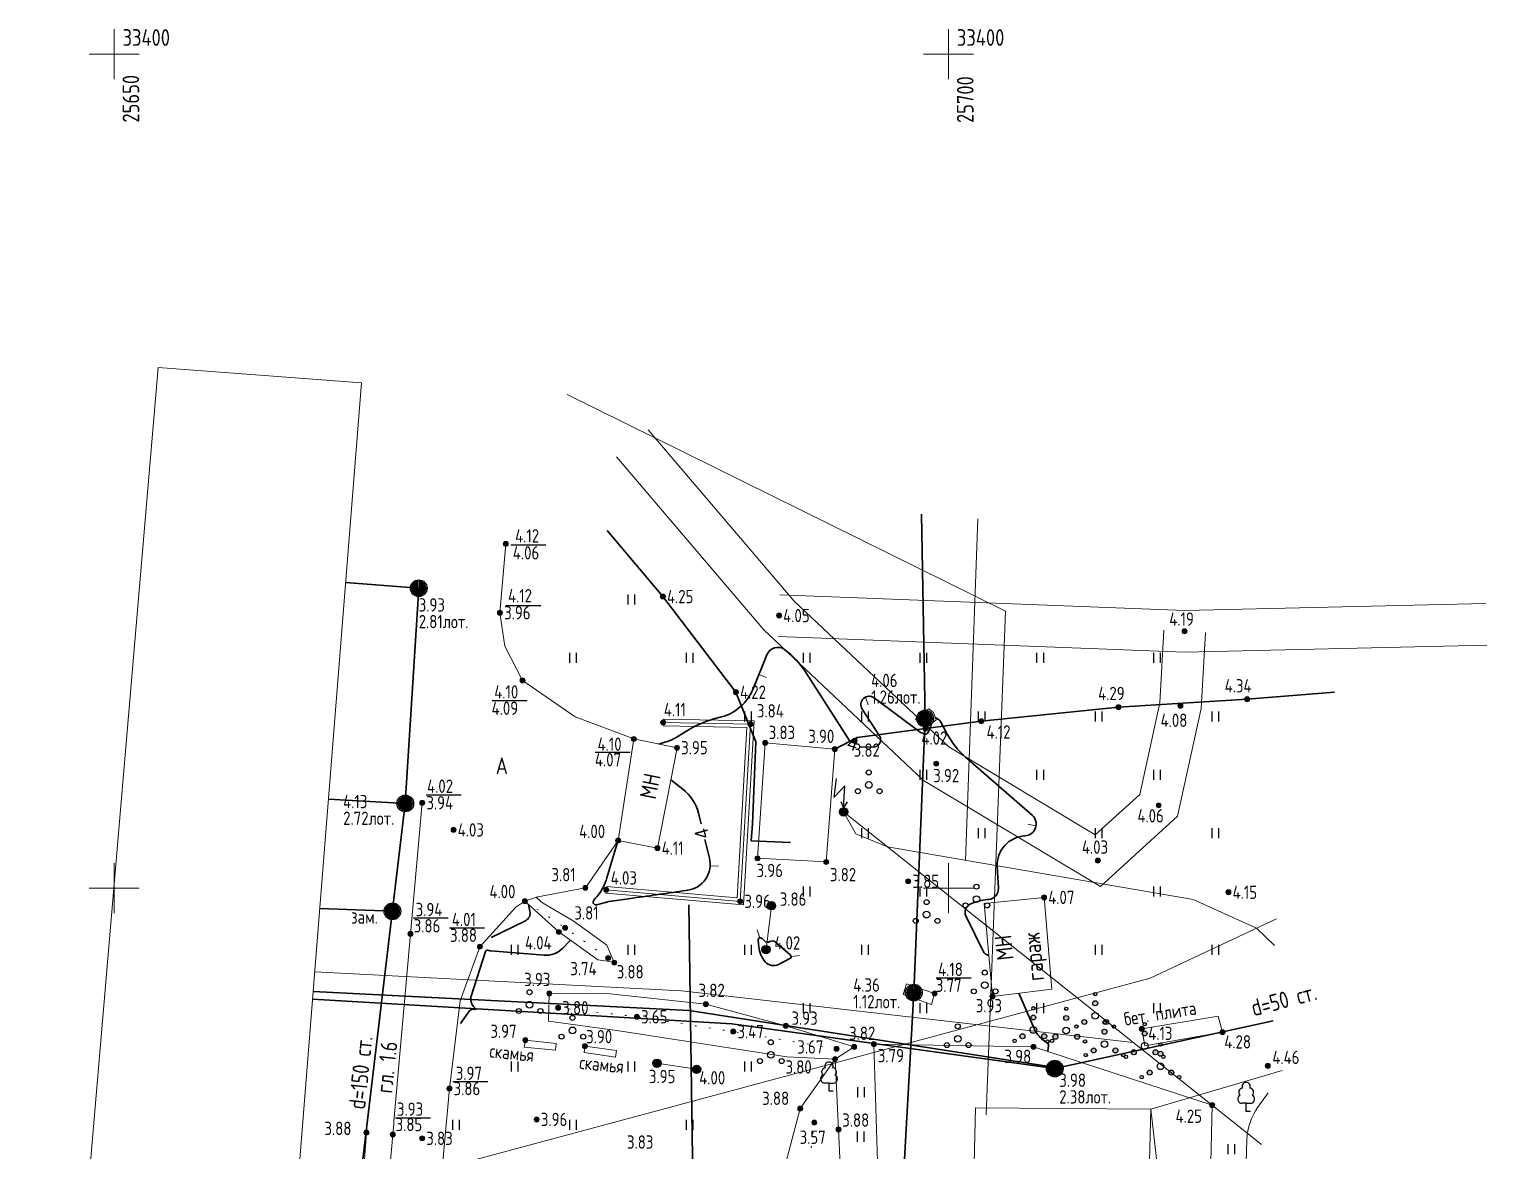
# Model space of a CAD drawing. Header units: metres. Extents: x 24337 to 25822, y 26642 to 34102.
# Drawn here: x 25644.9 to 25732.3, y 33334.2 to 33401.5 of the extents above; entities that cross this region are included whole.
import ezdxf

# ---------------------------------------------------------------- set-up
doc = ezdxf.new("R2010")
doc.units = ezdxf.units.M
for name, pattern in [('g5_01_5x1_5', [3, 1.5, -1.5]), ('g5_05x2', [7, 5, -2]), ('g5_366', [1.7, 0.2, -1.5])]:
    doc.linetypes.add(name, pattern=pattern)
for name, color, linetype in [('02_Сетка', 7, 'Continuous'), ('03_Здания и строения', 7, 'Continuous'), ('06_Инженерно-технические сооружения', 7, 'Continuous'), ('07_Объекты электропередачи', 7, 'Continuous'), ('10_Границы покрытий и угодий', 7, 'Continuous'), ('12_Рельеф', 7, 'Continuous'), ('13_Растительность', 7, 'Continuous'), ('14_Ограждения', 7, 'Continuous'), ('19_Горизонтали', 7, 'Continuous'), ('30_Канализация', 7, 'Continuous'), ('31_Водопровод', 7, 'Continuous'), ('32_Теплосеть', 7, 'Continuous'), ('33_Газопровод', 7, 'Continuous'), ('35_Телефон', 7, 'Continuous'), ('37_Кабель низкого напряжения', 7, 'Continuous'), ('38_Кабели высокого напряжения', 7, 'Continuous'), ('44_Крышки колодцев', 7, 'Continuous'), ('45_Номера колодцев', 7, 'Continuous'), ('61_Отметки высоты поверхности', 7, 'Continuous')]:
    doc.layers.add(name, color=color, linetype=linetype)
doc.styles.add('LIKE11', font='bm431.shx')
doc.styles.add('LIKE36', font='pragmai.shx')
doc.styles.add('Line_GUGK', font='', dxfattribs={"height": 1})
doc.styles.get("Standard").update_dxf_attribs({"font": 'GOST_0.TTF', "height": 2})
doc.styles.get('Line_GUGK').set_extended_font_data('Bm431', italic=True)
doc.linetypes.add('g5_084a', pattern='A,0.001,[18,GUGK_2005.shx,S=5,R=180.000005,X=0,Y=0],1,[18,GUGK_2005.shx,S=12,R=180.000005,X=0,Y=0],1', length=2.001)
doc.linetypes.add('g5_119_1', pattern='A,8,-2,[31,GUGK_2005.shx,S=0.2,R=0,X=0,Y=0],0.7,[31,GUGK_2005.shx,S=0.16,R=0,X=0,Y=0],6.6,[31,GUGK_2005.shx,S=0.16,R=180.000005,X=0,Y=0],0.7,[31,GUGK_2005.shx,S=0.2,R=180.000005,X=0,Y=0],-2', length=20)
doc.linetypes.add('g5_119_3', pattern='A,8,-2,[31,GUGK_2005.shx,S=0.2,R=0,X=0,Y=0],8,[31,GUGK_2005.shx,S=0.2,R=180.000005,X=0,Y=0],-2', length=20)
doc.linetypes.add('g5_121_g', pattern='A,8,-0.6,["Г",Line_GUGK,S=2,R=0,X=0,Y=-1],-2.3,24', length=34.9)
doc.linetypes.add('g5_122_g', pattern='A,2,-2,3,-0.6,["Г",Line_GUGK,S=2,R=0,X=0,Y=-1],-2.8,3,-2,8,-2,8,-2,6', length=41.4)
doc.linetypes.add('g5_122_k', pattern='A,2,-2,3,-0.6,["К",Line_GUGK,S=2,R=0,X=0,Y=-1],-3,3,-2,8,-2,8,-2,6', length=41.6)
doc.linetypes.add('g5_122_t', pattern='A,2,-2,3,-0.6,["Т",Line_GUGK,S=2,R=0,X=0,Y=-1],-2.8,3,-2,8,-2,8,-2,6', length=41.4)
doc.linetypes.add('g5_122_v', pattern='A,2,-2,3,-0.6,["В",Line_GUGK,S=2,R=0,X=0,Y=-1],-2.8,3,-2,8,-2,8,-2,6', length=41.4)
doc.linetypes.add('g5_133_t', pattern='A,4,[27,GUGK_2005.shx,S=0.8,R=0,X=0,Y=0],4,-2', length=10)
doc.linetypes.add('g5_472', pattern='A,0,-8,[25,GUGK_2005.shx,S=0.8,R=0,X=0,Y=-0.4],0', length=8)
doc.linetypes.add('g5_476_3', pattern='A,2.5,[30,GUGK_2005.shx,S=2,R=0,X=0,Y=0],5,[30,GUGK_2005.shx,S=2,R=180.000005,X=0,Y=0],2.5', length=10)

# ---------------------------------------------------------------- blocks, each defined once
blk = doc.blocks.new('g5_329_6')
at = {"color": 0, "linetype": 'ByBlock', "lineweight": 15}
blk.add_line((0, 0), (1, 0), dxfattribs=at)
blk = doc.blocks.new('g5_401')
at = {"color": 0, "flags": 128}
for points in [[(-0.4, 0), (-0.4, 1.2)], [(0.4, 0), (0.4, 1.2)]]:
    blk.add_lwpolyline(points, dxfattribs=at)
blk = doc.blocks.new('g5_330')
at = {"linetype": 'ByBlock'}
blk.add_hatch(color=0, dxfattribs=at).paths.add_polyline_path([(-0.3, 0, 1), (0.3, 0, 1)])
at = {"color": 0, "linetype": 'ByBlock', "lineweight": -2}
blk.add_circle((0, 0), 0.3, dxfattribs=at)
at = {"color": 0, "linetype": 'ByBlock', "lineweight": 15, "flags": 12}
for tag, p in [('number', (-7.62, -0.8)), ('z', (0.5, -0.8))]:
    blk.add_attdef(tag, p, '', height=1.6, dxfattribs=at)
blk = doc.blocks.new('g5_311_2')
h = blk.add_hatch(color=0)
edge = h.paths.add_edge_path()
edge.add_arc((0, 0), 0.5, 0, 360)
at = {"color": 0}
blk.add_circle((0, 0), 0.5, dxfattribs=at)
at = {"style": 'LIKE11', "flags": 8}
for tag, p in [('Номер', (0, 1.7)), ('Отметка кольца люка', (0, -2.8)), ('Отметка земли (возле него)', (0, -4.8)), ('Верх прокладки', (0, -6.8)), ('Низ прокладки', (0, -8.8))]:
    blk.add_attdef(tag, p, '', height=1.6, dxfattribs=at)
blk = doc.blocks.new('g5_117kb')
h = blk.add_hatch(color=255)
h.paths.add_polyline_path([(0.07, 0.07), (0.92, 0.07, 0.367426), (0.07, 0.92)])
h.paths.add_polyline_path([(-0.08, 0.92, 0.367426), (-0.92, 0.07), (-0.08, 0.07)])
h.paths.add_polyline_path([(-0.08, -0.08), (-0.92, -0.08, 0.367426), (-0.08, -0.92)])
h.paths.add_polyline_path([(0.07, -0.92, 0.367426), (0.92, -0.08), (0.07, -0.08)])
at = {"color": 0, "flags": 128}
for points in [[(-1, 0), (1, 0)], [(0, 1), (0, -1)]]:
    blk.add_lwpolyline(points, dxfattribs=at)
at = {"color": 0}
blk.add_circle((0, 0), 1, dxfattribs=at)
at = {"style": 'LIKE11', "flags": 8}
for tag, p in [('Номер', (0, 1.7)), ('Отметка кольца люка', (0, -2.8)), ('Отметка земли (возле него)', (0, -4.8)), ('Верх прокладки', (0, -6.8)), ('Низ прокладки', (0, -8.8))]:
    blk.add_attdef(tag, p, '', height=1.6, dxfattribs=at)
blk = doc.blocks.new('g5_388_1')
at = {"color": 0, "flags": 128}
blk.add_lwpolyline([(0, 0.99), (0.51, 0.99, 0.798042), (0.73, 1.95, 0.636328), (0.46, 2.81, 0.533064), (0, 3.5, 0.533064), (-0.46, 2.81, 0.636328), (-0.73, 1.95, 0.798042), (-0.51, 0.99)], format="xyb", dxfattribs=at)
for points in [[(0, 0.99), (-0.51, 0.99)], [(0.5, 0), (0, 0), (0, 0.99)]]:
    blk.add_lwpolyline(points, dxfattribs=at)
at = {"style": 'LIKE11', "flags": 8}
for tag, p in [('Описание', (-14.19, 0.84)), ('Метрические данные', (1.49, 0.46))]:
    blk.add_attdef(tag, p, '', height=2, dxfattribs=at)
blk = doc.blocks.new('g5_394')
at = {"color": 0}
for centre, radius in [((0, 1.5), 0.3), ((0, 0), 0.4), ((-1.3, -0.75), 0.3), ((1.3, -0.75), 0.3)]:
    blk.add_circle(centre, radius, dxfattribs=at)
blk = doc.blocks.new('g5_109b')
h = blk.add_hatch(color=0)
edge = h.paths.add_edge_path()
edge.add_arc((0, 0), 0.5, 0, 360)
at = {"color": 0, "flags": 128}
for points in [[(0, 0.5), (0.16, 3.13), (-1.1, 1.78), (-0.86, 4.01)], [(-0.33, 1.25), (0, 0.5)], [(0.42, 1.21), (0, 0.5)]]:
    blk.add_lwpolyline(points, dxfattribs=at)
at = {"color": 0}
blk.add_circle((0, 0), 0.5, dxfattribs=at)
blk = doc.blocks.new('g5_118')
h = blk.add_hatch(color=255)
edge = h.paths.add_edge_path()
edge.add_arc((0, 0), 0.925, 0, 360)
at = {"color": 0}
blk.add_circle((0, 0), 1, dxfattribs=at)
at = {"style": 'LIKE11', "flags": 8}
for tag, p, height in [('Номер', (0, 1.7), 1.6), ('Текст', (1.17, -0.66), 2), ('Отметка кольца люка', (0, -2.8), 1.6), ('Отметка земли (возле него)', (0, -4.8), 1.6), ('Верх прокладки', (0, -6.8), 1.6), ('Низ прокладки', (0, -8.8), 1.6)]:
    blk.add_attdef(tag, p, '', height=height, dxfattribs=at)
blk = doc.blocks.new('g5_117t')
h = blk.add_hatch(color=255)
h.paths.add_polyline_path([(-0.08, -0.08), (-0.92, -0.08, 0.367426), (-0.08, -0.92)])
h.paths.add_polyline_path([(0.07, -0.92, 0.367426), (0.92, -0.08), (0.07, -0.08)])
h.paths.add_polyline_path([(0.92, 0.07, 0.921954), (-0.92, 0.07)])
at = {"color": 0, "flags": 128}
for points in [[(-1, 0), (1, 0)], [(0, -1), (0, 0)]]:
    blk.add_lwpolyline(points, dxfattribs=at)
at = {"color": 0}
blk.add_circle((0, 0), 1, dxfattribs=at)
at = {"style": 'LIKE11', "flags": 8}
for tag, p in [('Номер', (0, 1.7)), ('Отметка кольца люка', (0, -2.8)), ('Отметка земли (возле него)', (0, -4.8)), ('Верх прокладки', (0, -6.8)), ('Низ прокладки', (0, -8.8))]:
    blk.add_attdef(tag, p, '', height=1.6, dxfattribs=at)
blk = doc.blocks.new('g5_395_2')
h = blk.add_hatch(color=0)
h.paths.add_polyline_path([(-1.6, -0.75, 1), (-1, -0.75, 1)])
h.paths.add_polyline_path([(-2.05, -1.3, 1), (-2.45, -1.3, 1)])
h.paths.add_polyline_path([(1.6, -0.75, 1), (1, -0.75, 1)])
h.paths.add_polyline_path([(2.05, -1.3, 1), (2.45, -1.3, 1)])
h.paths.add_polyline_path([(0.3, 1.5, 1), (-0.3, 1.5, 1)])
h.paths.add_polyline_path([(0.2, 2.6, 1), (-0.2, 2.6, 1)])
at = {"color": 0}
for centre, radius in [((0, 1.5), 0.3), ((0, 2.6), 0.2), ((0, 0), 0.4), ((-2.25, -1.3), 0.2), ((-1.3, -0.75), 0.3), ((1.3, -0.75), 0.3), ((2.25, -1.3), 0.2)]:
    blk.add_circle(centre, radius, dxfattribs=at)
blk = doc.blocks.new('g5_012')
at = {"color": 92, "linetype": 'ByBlock', "lineweight": -2}
for p, q in [((0, -3), (0, 3)), ((-3, 0), (3, 0))]:
    blk.add_line(p, q, dxfattribs=at)

msp = doc.modelspace()

# ---------------------------------------------------------------- linework, layer by layer
at = {"layer": '03_Здания и строения', "color": 7, "linetype": 'Continuous', "lineweight": 20, "ltscale": 0.5, "flags": 128}
for points in [[(25645.75, 33300.259), (25652.632, 33381.21), (25664.814, 33380.294), (25658.388, 33299.245)], [(25681.14, 33358.942), (25680.196, 33352.85), (25682.557, 33352.401), (25683.727, 33358.42), (25681.14, 33358.942)], [(25702.626, 33343.504), (25706.185, 33343.935), (25705.723, 33349.443), (25702.129, 33349.074), (25702.626, 33343.504)], [(25701.607, 33336.835), (25701.392, 33327.639), (25711.879, 33327.393), (25712.125, 33336.742), (25701.607, 33336.835)]]:
    msp.add_lwpolyline(points, dxfattribs=at)
at = {"layer": '06_Инженерно-технические сооружения', "color": 7, "linetype": 'Continuous', "lineweight": 20, "ltscale": 500, "flags": 128}
for points in [[(25689.06, 33346.318), (25689.383, 33348.941)], [(25711.58, 33341.558), (25711.753, 33340.535), (25716.42, 33341.361), (25716.15, 33342.319), (25711.58, 33341.558)], [(25674.639, 33340.891), (25674.572, 33340.468), (25676.455, 33340.294), (25676.49, 33340.683), (25674.639, 33340.891)], [(25678.205, 33340.524), (25680.097, 33340.271), (25680.047, 33339.871), (25678.162, 33340.141), (25678.205, 33340.524)], [(25682.522, 33339.501), (25684.904, 33339.138)]]:
    msp.add_lwpolyline(points, dxfattribs=at)
at = {"layer": '10_Границы покрытий и угодий', "color": 7, "linetype": 'g5_05x2', "lineweight": 20, "ltscale": 500, "flags": 128}
for points in [[(25682.001, 33377.481), (25690.748, 33367.206), (25700.024, 33358.464), (25708.795, 33353.202), (25711.457, 33355.62), (25712.653, 33361.107), (25712.897, 33365.469)], [(25732.259, 33364.574), (25714.135, 33364.148), (25689.792, 33365.094)]]:
    msp.add_lwpolyline(points, dxfattribs=at)
at = {"layer": '10_Границы покрытий и угодий', "color": 7, "linetype": 'Continuous', "lineweight": 20, "ltscale": 500, "flags": 128}
for points in [[(25680.097, 33375.86), (25688.934, 33365.48), (25698.506, 33356.46), (25709.101, 33350.102), (25713.729, 33354.307), (25715.137, 33360.769), (25715.393, 33365.329)], [(25673.466, 33370.639), (25673.117, 33366.513), (25673.414, 33364.517), (25674.47, 33362.453), (25677.629, 33360.277), (25681.14, 33358.942)], [(25732.2, 33367.074), (25714.155, 33366.65), (25689.89, 33367.592)], [(25668.459, 33355.119), (25667.752, 33347.252), (25666.762, 33336.017), (25666.749, 33335.869), (25666.693, 33335.231), (25665.585, 33322.685), (25665.208, 33318.411), (25664.537, 33310.67), (25664.536, 33310.487), (25663.109, 33294.27), (25661.924, 33287.689), (25661.38, 33286.83), (25659.693, 33284.979), (25658.043, 33283.904), (25650.896, 33279.934), (25635.612, 33271.514), (25634.544, 33270.92), (25633.642, 33270.45)], [(25688.754, 33322.961), (25684.611, 33323.594), (25678.895, 33325.083), (25674.632, 33326.237), (25671.783, 33327.596), (25670.331, 33329.347), (25669.493, 33331.432), (25670.089, 33337.982), (25670.741, 33343.233), (25671.917, 33346.489), (25674.068, 33348.849)]]:
    msp.add_lwpolyline(points, dxfattribs=at)
at = {"layer": '10_Границы покрытий и угодий', "color": 7, "linetype": 'g5_01_5x1_5', "lineweight": 20, "ltscale": 500, "flags": 128}
for points in [[(25674.068, 33348.849), (25674.613, 33349.218), (25675.288, 33349.466), (25678.234, 33350.022), (25680.196, 33352.85)], [(25664.256, 33322.855), (25665.111, 33335.341)]]:
    msp.add_lwpolyline(points, dxfattribs=at)
at = {"layer": '12_Рельеф', "color": 7, "linetype": 'g5_084a', "lineweight": 20, "ltscale": 0.5, "flags": 128}
for points in [[(25679.97, 33345.532), (25679.833, 33345.59), (25678.983, 33345.707), (25676.653, 33347.371), (25674.613, 33349.218), (25675.288, 33349.466), (25675.616, 33349.152), (25676.112, 33348.85), (25677.512, 33348.04), (25679.52, 33346.588), (25679.97, 33345.532)], [(25693.195, 33339.748), (25690.31, 33339.894), (25680.125, 33341.462), (25676.021, 33342.019), (25676.075, 33343.69), (25679.333, 33343.705), (25685.462, 33343.042), (25690.243, 33341.748), (25694.336, 33340.479), (25693.195, 33339.748)], [(25691.114, 33336.779), (25693.195, 33339.748), (25693.412, 33335.536), (25693.508, 33333.401), (25694.994, 33324.38), (25691.153, 33322.322), (25689.586, 33325.554), (25689.545, 33330.862), (25691.114, 33336.779)]]:
    msp.add_lwpolyline(points, dxfattribs=at)
at = {"layer": '12_Рельеф', "color": 7, "linetype": 'g5_366', "lineweight": 20, "ltscale": 0.5, "flags": 128}
for points in [[(25674.613, 33349.218), (25677.022, 33347.616), (25679.595, 33345.809)], [(25693.29, 33340.372), (25687.098, 33341.397), (25681.324, 33342.285), (25676.603, 33342.827)], [(25691.047, 33323.41), (25691.52, 33332.289), (25691.955, 33335.942)]]:
    msp.add_lwpolyline(points, dxfattribs=at)
at = {"layer": '14_Ограждения', "color": 7, "linetype": 'Continuous', "lineweight": 20, "ltscale": 0.5, "flags": 128}
for points in [[(25679.471, 33349.701), (25687.704, 33348.991), (25688.342, 33360.027), (25682.9, 33360.134)], [(25679.505, 33350.099), (25687.328, 33349.425), (25687.918, 33359.635), (25682.892, 33359.734)]]:
    msp.add_lwpolyline(points, dxfattribs=at)
at = {"layer": '14_Ограждения', "color": 7, "linetype": 'g5_472', "lineweight": 20, "ltscale": 0.5, "flags": 128}
msp.add_lwpolyline([(25679.488, 33349.9), (25687.516, 33349.208), (25688.13, 33359.831), (25682.896, 33359.934)], dxfattribs=at)
at = {"layer": '14_Ограждения', "color": 7, "linetype": 'g5_476_3', "lineweight": 20, "ltscale": 0.5, "flags": 128}
for points in [[(25688.544, 33351.787), (25692.667, 33351.568), (25693.179, 33358.34), (25689.018, 33358.71), (25688.544, 33351.787)], [(25695.529, 33340.646), (25696.082, 33322.727), (25713.527, 33322.595), (25715.515, 33324.868), (25715.806, 33336.992), (25705.09, 33340.482), (25695.529, 33340.646)]]:
    msp.add_lwpolyline(points, dxfattribs=at)
at = {"layer": '19_Горизонтали', "color": 32, "linetype": 'Continuous', "lineweight": 30, "ltscale": 0.5, "elevation": 4, "flags": 128}
for points in [[(25682.637, 33358.64), (25683.052, 33358.767, 0.067084), (25683.834, 33359.126), (25684.255, 33359.393, -0.073741), (25685.942, 33360.141), (25686.401, 33360.267, 0.233789), (25688.284, 33361.95), (25689.105, 33363.994, -0.492111), (25690.186, 33364.297), (25690.186, 33364.297, -0.09072), (25691.419, 33362.972), (25694.08, 33358.805)], [(25694.657, 33358.479), (25695.483, 33358.46, 0.601557), (25695.862, 33359.136), (25694.828, 33360.74, -0.834489), (25695.543, 33361.408), (25698.301, 33359.361, 0.107065), (25698.574, 33359.237), (25698.574, 33359.237, 0.364323), (25698.781, 33359.347), (25699, 33359.886)], [(25702.407, 33345.96), (25702.279, 33346.011, -0.187367), (25702.092, 33346.184), (25701.042, 33348.331, -0.422666), (25701.299, 33349.044), (25701.299, 33349.044, -0.085149), (25702.334, 33349.315), (25702.407, 33349.321, 0.404824), (25702.988, 33349.989), (25702.918, 33351.29, -0.415036), (25704.577, 33353.133), (25704.577, 33353.133, 0.67432), (25705.008, 33354.377), (25701.017, 33357.86, -0.092248), (25699.899, 33359.273), (25699.543, 33359.947, 0.144057), (25699.338, 33360.159), (25699.204, 33360.234)], [(25683.352, 33356.489), (25684.073, 33355.937, -0.170862), (25685.011, 33354.501), (25685.167, 33353.863)], [(25685.401, 33352.908), (25685.671, 33351.803, -0.441484), (25684.379, 33349.879), (25684.266, 33349.862, -0.002494), (25681.086, 33349.404), (25680.093, 33349.266, 0.041592), (25678.918, 33349.002), (25678.918, 33349.002, -0.762219), (25678.745, 33349.271), (25678.832, 33349.369, 0.111511), (25679.529, 33350.621), (25680.176, 33352.821)], [(25672.596, 33347.04), (25674.638, 33348.044, 0.346774), (25674.916, 33348.625), (25674.826, 33349.026)], [(25670.755, 33341.883), (25671.3, 33342.639, -0.355225), (25671.611, 33342.723), (25671.611, 33342.723, 0.827304), (25671.655, 33342.786), (25671.541, 33342.903, -0.2783), (25671.395, 33343.521), (25672.254, 33346.195, -0.379114), (25672.382, 33346.271), (25672.382, 33346.271, 0.026306), (25672.578, 33346.244), (25675.764, 33345.975, 0.228728), (25676.88, 33346.402), (25677.335, 33346.884)], [(25705.947, 33340.203), (25705.976, 33340.417, 0.000004), (25705.996, 33340.561), (25705.996, 33340.561, 0.267593), (25705.948, 33340.678), (25705.657, 33340.903, -0.12647), (25705.134, 33341.577), (25704.215, 33343.696)]]:
    msp.add_lwpolyline(points, format="xyb", dxfattribs=at)
msp.add_lwpolyline([(25689.284, 33346.795, -0.326651), (25689.621, 33346.767), (25690.516, 33345.992, -0.188357), (25690.572, 33345.885), (25690.572, 33345.885, -0.311381), (25690.522, 33345.791), (25689.811, 33345.425, -0.345777), (25689.014, 33345.578), (25689.014, 33345.578, -0.15516), (25688.625, 33346.482), (25688.586, 33346.875, -0.716249), (25688.825, 33346.983), (25688.962, 33346.838, 0.355265), (25689.284, 33346.795)], format="xyb", close=True, dxfattribs=at)
at = {"layer": '19_Горизонтали', "color": 32, "linetype": 'Continuous', "lineweight": 20, "ltscale": 0.5, "elevation": 4.5, "flags": 128}
msp.add_lwpolyline([(25716.666, 33322.586), (25716.648, 33322.575, -0.694849), (25716.636, 33322.583), (25716.788, 33323.096, 0.041794), (25717.012, 33324.182), (25717.144, 33325.274, -0.127312), (25717.387, 33325.893), (25717.387, 33325.893, 0.148189), (25717.601, 33326.515), (25717.648, 33327.722, 0.001813), (25717.755, 33330.823), (25717.883, 33334.934, -0.148872), (25718.535, 33336.858), (25719.154, 33337.721)], format="xyb", dxfattribs=at)
at = {"layer": '30_Канализация', "color": 12, "linetype": 'g5_122_k', "lineweight": 30, "ltscale": 500, "flags": 128}
for points in [[(25623.236, 33258.836), (25631.127, 33270.588), (25641.776, 33275.4), (25664.981, 33286.931), (25670.213, 33297.681), (25671.142, 33304.324), (25673.302, 33317.96), (25683.042, 33317.465), (25689.422, 33315.637), (25697.211, 33331.244), (25697.919, 33343.734), (25698.59, 33360.171), (25698.381, 33372.426)], [(25661.814, 33267.601), (25665.081, 33283.178), (25664.981, 33286.931), (25660.792, 33291.753), (25662.299, 33304.27), (25663.572, 33317.017), (25664.395, 33329.535), (25667.445, 33355.075), (25668.247, 33367.981), (25663.866, 33368.329)], [(25662.835, 33355.334), (25667.445, 33355.075)], [(25662.316, 33348.788), (25666.673, 33348.609)]]:
    msp.add_lwpolyline(points, dxfattribs=at)
at = {"layer": '30_Канализация', "color": 7, "linetype": 'Continuous', "lineweight": 20, "ltscale": 500, "flags": 128}
for points in [[(25698.019, 33360.14), (25698.811, 33360.756), (25699.103, 33360.535), (25699.252, 33360.09), (25698.61, 33359.571), (25698.019, 33360.14)], [(25697.28, 33343.626), (25697.475, 33344.257), (25699.167, 33343.684), (25698.97, 33343.032), (25697.28, 33343.626)]]:
    msp.add_lwpolyline(points, dxfattribs=at)
at = {"layer": '31_Водопровод', "color": 94, "linetype": 'g5_122_v', "lineweight": 30, "ltscale": 500, "flags": 128}
for points in [[(25661.921, 33343.802), (25684.455, 33342.661), (25706.544, 33339.216)], [(25706.363, 33339.177), (25719.457, 33342.038)]]:
    msp.add_lwpolyline(points, dxfattribs=at)
at = {"layer": '32_Теплосеть', "color": 5, "linetype": 'g5_122_t', "lineweight": 30, "ltscale": 500, "flags": 128}
msp.add_lwpolyline([(25661.884, 33343.333), (25687.019, 33341.872), (25706.363, 33339.177)], dxfattribs=at)
at = {"layer": '33_Газопровод', "color": 132, "linetype": 'g5_121_g', "lineweight": 30, "ltscale": 500, "flags": 128}
for points in [[(25679.542, 33371.449), (25682.878, 33367.482), (25687.253, 33361.748), (25688.453, 33358.781), (25688.259, 33353.86), (25688.173, 33352.832), (25690.53, 33352.737)], [(25723.135, 33361.755), (25717.897, 33361.323), (25710.192, 33360.856), (25701.964, 33360.006), (25694.521, 33359.033), (25693.179, 33358.34)]]:
    msp.add_lwpolyline(points, dxfattribs=at)
at = {"layer": '33_Газопровод', "color": 132, "linetype": 'g5_122_g', "lineweight": 30, "ltscale": 500, "flags": 128}
msp.add_lwpolyline([(25684.437, 33348.992), (25684.926, 33314.556), (25703.423, 33292.56)], dxfattribs=at)
at = {"layer": '35_Телефон', "color": 6, "linetype": 'g5_133_t', "lineweight": 20, "ltscale": 500, "flags": 128}
msp.add_lwpolyline([(25659.859, 33330.546), (25712.08, 33344.592), (25719.644, 33348.158)], dxfattribs=at)
at = {"layer": '37_Кабель низкого напряжения', "color": 1, "linetype": 'g5_119_3', "lineweight": 20, "ltscale": 500, "flags": 128}
for points in [[(25677.154, 33379.604), (25703.41, 33366.616), (25702.246, 33336.407)], [(25693.705, 33354.573), (25718.762, 33334.62)], [(25662.015, 33344.991), (25683.996, 33343.848), (25711.063, 33340.751)], [(25720.001, 33339.059), (25712.125, 33336.742), (25715.279, 33309.186), (25716.38, 33307.844)]]:
    msp.add_lwpolyline(points, dxfattribs=at)
at = {"layer": '38_Кабели высокого напряжения', "color": 1, "linetype": 'g5_119_1', "lineweight": 20, "ltscale": 0.5, "flags": 128}
for points in [[(25701.754, 33372.134), (25701.024, 33351.661)], [(25693.705, 33354.573), (25694.45, 33353.248), (25696.35, 33352.467), (25714.666, 33349.311), (25718.45, 33347.595), (25719.525, 33346.564)]]:
    msp.add_lwpolyline(points, dxfattribs=at)
at = {"layer": '61_Отметки высоты поверхности', "flags": 128}
for points in [[(25673.759, 33370.592), (25675.858, 33370.592)], [(25673.465, 33366.955), (25675.564, 33366.955)], [(25672.643, 33361.248), (25674.742, 33361.248)], [(25678.827, 33358.149), (25680.926, 33358.149)], [(25668.694, 33355.594), (25670.793, 33355.594)], [(25667.916, 33348.211), (25670.015, 33348.211)], [(25670.099, 33347.623), (25672.198, 33347.623)], [(25699.252, 33344.62), (25701.351, 33344.62)], [(25670.302, 33338.398), (25672.4, 33338.398)], [(25666.861, 33336.227), (25668.96, 33336.227)]]:
    msp.add_lwpolyline(points, dxfattribs=at)

# ---------------------------------------------------------------- block references
at = {"layer": '02_Сетка', "color": 92, "linetype": 'Continuous', "lineweight": 15, "ltscale": 0.5, "xscale": 0.5, "yscale": 0.5}
for p in [(25650, 33400), (25700, 33400), (25650, 33350), (25700, 33350)]:
    msp.add_blockref('g5_012', p, dxfattribs=at)
at = {"layer": '06_Инженерно-технические сооружения', "color": 7, "linetype": 'Continuous', "lineweight": 20, "xscale": 0.5, "yscale": 0.5, "zscale": 0.5}
for p in [(25689.383, 33348.941, 3.865), (25689.06, 33346.318, 4.022), (25682.522, 33339.501, 3.946), (25684.904, 33339.138, 3.997)]:
    msp.add_blockref('g5_311_2', p, dxfattribs=at)
at = {"layer": '07_Объекты электропередачи', "color": 7, "linetype": 'Continuous', "lineweight": 20, "xscale": 0.5, "yscale": 0.5, "zscale": 0.5}
msp.add_blockref('g5_109b', (25693.705, 33354.573, 3.855), dxfattribs=at)
at = {"layer": '13_Растительность', "color": 92, "linetype": 'Continuous', "lineweight": 20, "ltscale": 0.5, "xscale": 0.5, "yscale": 0.5}
for p in [(25681, 33367), (25677.5, 33363.5), (25684.5, 33363.5), (25691.5, 33363.5), (25698.5, 33363.5), (25705.5, 33363.5), (25712.5, 33363.5), (25688, 33360), (25695, 33360), (25702, 33360), (25709, 33360), (25716, 33360), (25698.5, 33356.5), (25705.5, 33356.5), (25712.5, 33356.5), (25695, 33353), (25702, 33353), (25709, 33353), (25716, 33353), (25691.5, 33349.5), (25698.5, 33349.5), (25712.5, 33349.5), (25674, 33346), (25681, 33346), (25688, 33346), (25695, 33346), (25709, 33346), (25716, 33346), (25691.5, 33342.5), (25698.5, 33342.5), (25705.5, 33342.5), (25712.5, 33342.5), (25674, 33339), (25681, 33339), (25688, 33339), (25670.5, 33335.5), (25677.5, 33335.5), (25684.5, 33335.5)]:
    msp.add_blockref('g5_401', p, dxfattribs=at)
at = {"layer": '13_Растительность', "color": 92, "linetype": 'Continuous', "lineweight": 20, "xscale": 0.5, "yscale": 0.5, "zscale": 0.5}
for name, p in [('g5_394', (25695.218, 33356.185, 3.797)), ('g5_394', (25701.67, 33349.339, 3.967)), ('g5_394', (25698.684, 33348.412, 3.856)), ('g5_394', (25702.166, 33344.186, 3.944)), ('g5_394', (25674.891, 33343.009, 3.902)), ('g5_395_2', (25708.788, 33342.347)), ('g5_394', (25677.46, 33341.47, 3.875)), ('g5_395_2', (25705.081, 33341.494)), ('g5_395_2', (25707.052, 33341.464)), ('g5_394', (25700.553, 33340.962, 3.882)), ('g5_395_2', (25709.347, 33340.64)), ('g5_395_2', (25711.753, 33340.535, 4.142)), ('g5_394', (25689.349, 33340.008, 3.919)), ('g5_395_2', (25712.701, 33339.316)), ('g5_388_1', (25692.84, 33337.82, 3.575)), ('g5_401', (25694.772, 33337.471)), ('g5_388_1', (25717.837, 33336.606, 4.483)), ('g5_401', (25694.749, 33334.798)), ('g5_401', (25716.95, 33334.051))]:
    msp.add_blockref(name, p, dxfattribs=at)
at = {"layer": '19_Горизонтали', "color": 32, "linetype": 'Continuous', "lineweight": 20}
for p, xscale, yscale, zscale, rotation in [((25688.628, 33362.806, 4), 0.5, 0.5, 0.5, 338.1057566711668), ((25695.028, 33361.455, 4), 0.5, 0.5, 0.5, 289.1884336091557), ((25705.239, 33353.735, 4), 0.4999999999999999, 0.4999999999999999, 0.4999999999999999, 167.7045580122878), ((25685.71, 33351.329, 4), 0.4999999999999999, 0.4999999999999999, 0.4999999999999999, 359.4684573759456), ((25688.685, 33347.02, 4), 0.5, 0.5, 0.5, 107.3356646557525), ((25690.571, 33345.892, 4), 0.5, 0.5, 0.5, 8.561177671747423)]:
    msp.add_blockref('g5_329_6', p, dxfattribs=dict(at, xscale=xscale, yscale=yscale, zscale=zscale, rotation=rotation))
at = {"layer": '44_Крышки колодцев', "color": 7, "linetype": 'Continuous', "lineweight": 20, "xscale": 0.5, "yscale": 0.5, "zscale": 0.5}
for name, p in [('g5_117kb', (25668.247, 33367.981, 3.93)), ('g5_117kb', (25698.59, 33360.171, 4.056)), ('g5_117kb', (25667.445, 33355.075, 4.127)), ('g5_118', (25666.673, 33348.609)), ('g5_117kb', (25697.919, 33343.734, 4.362)), ('g5_117t', (25706.363, 33339.177, 3.98))]:
    msp.add_blockref(name, p, dxfattribs=at)
at = {"layer": '61_Отметки высоты поверхности', "color": 7, "linetype": 'Continuous', "lineweight": 20, "xscale": 0.5, "yscale": 0.5, "zscale": 0.5}
for p in [(25673.466, 33370.639, 4.058), (25682.878, 33367.482, 4.249), (25673.117, 33366.513, 3.963), (25689.841, 33366.343, 4.048), (25714.145, 33365.399, 4.19), (25674.47, 33362.453, 4.093), (25687.253, 33361.748, 4.219), (25717.897, 33361.323, 4.337), (25710.192, 33360.856, 4.291), (25713.895, 33360.938, 4.085), (25682.896, 33359.934, 4.112), (25688.13, 33359.831, 3.839), (25698.61, 33359.571, 4.017), (25701.964, 33360.006, 4.125), (25681.14, 33358.942, 4.07), (25689.018, 33358.71, 3.826), (25694.366, 33358.827, 3.821), (25683.727, 33358.42, 3.949), (25693.179, 33358.34, 3.9), (25699.265, 33357.462, 3.919), (25668.459, 33355.119, 3.94), (25712.593, 33354.963, 4.064), (25670.334, 33353.491, 4.03), (25680.196, 33352.85, 4.002), (25682.557, 33352.401, 4.108), (25688.544, 33351.787, 3.962), (25692.667, 33351.568, 3.825), (25708.948, 33351.652, 4.03), (25678.234, 33350.022, 3.81), (25679.488, 33349.9, 4.029), (25697.588, 33350.408, 3.846), (25674.613, 33349.218, 3.995), (25687.516, 33349.208, 3.956), (25705.723, 33349.443, 4.066), (25716.772, 33349.753, 4.147), (25667.752, 33347.252, 3.857), (25676.653, 33347.371, 4.043), (25677.022, 33347.616, 3.814), (25671.917, 33346.489, 3.875), (25679.595, 33345.809, 3.744), (25679.97, 33345.532, 3.848), (25676.075, 33343.69, 3.934), (25699.167, 33343.684, 3.77), (25676.603, 33342.827, 3.8), (25685.462, 33343.042, 3.816), (25702.626, 33343.504, 3.929), (25681.324, 33342.285, 3.653), (25687.098, 33341.397, 3.466), (25690.243, 33341.748, 3.933), (25711.58, 33341.558, 4.134), (25716.42, 33341.361, 4.278), (25674.639, 33340.891, 3.968), (25678.205, 33340.524, 3.9), (25693.29, 33340.372, 3.669), (25694.336, 33340.479, 3.817), (25695.529, 33340.646, 3.792), (25705.09, 33340.482, 3.978), (25693.195, 33339.748, 3.798), (25719.128, 33339.339, 4.461), (25670.089, 33337.982, 3.859), (25691.114, 33336.779, 3.884), (25715.806, 33336.992, 4.253), (25675.317, 33336.131, 3.96), (25691.955, 33335.942, 3.573), (25665.111, 33335.341, 3.882), (25666.693, 33335.231, 3.848), (25668.452, 33334.997, 3.83), (25693.412, 33335.536, 3.88)]:
    msp.add_blockref('g5_330', p, dxfattribs=at)

# ---------------------------------------------------------------- texts
at = {"layer": '02_Сетка', "color": 7, "linetype": 'Continuous', "lineweight": 15}
for p in [(25650.5, 33400.5), (25700.5, 33400.5)]:
    msp.add_text('33400', height=1, dxfattribs=at).set_placement(p)
for s, p in [('25650', (25651.5, 33395.9)), ('25700', (25701.5, 33395.875))]:
    msp.add_text(s, height=1, rotation=90, dxfattribs=at).set_placement(p)
at = {"layer": '03_Здания и строения', "color": 7, "linetype": 'Continuous', "lineweight": 15}
for s, rotation, p in [('МН', 78.77698, (25682.457, 33355.276)), ('гараж', 95.45698, (25705.733, 33344.481)), ('МН', 96.39274, (25703.91, 33345.735))]:
    msp.add_text(s, height=1, rotation=rotation, dxfattribs=at).set_placement(p)
at = {"layer": '06_Инженерно-технические сооружения', "color": 7, "linetype": 'Continuous', "lineweight": 15}
for s, rotation, p in [('бет. плита', 9.02819, (25710.582, 33341.745)), ('скамья', 354.10979, (25672.462, 33339.852)), ('скамья', 354.10979, (25677.846, 33339.165))]:
    msp.add_text(s, height=0.8, rotation=rotation, dxfattribs=at).set_placement(p)
at = {"layer": '10_Границы покрытий и угодий', "color": 7, "linetype": 'Continuous', "lineweight": 15}
msp.add_text('А', height=1, dxfattribs=at).set_placement((25672.866, 33356.84))
at = {"layer": '19_Горизонтали', "color": 32, "linetype": 'Continuous', "lineweight": 15, "style": 'LIKE36'}
for rotation, p in [(342.30209, (25693.858, 33358.374)), (105.21087, (25685.676, 33353.08))]:
    msp.add_text('4', height=0.8, rotation=rotation, dxfattribs=at).set_placement(p)
at = {"layer": '30_Канализация', "color": 12, "linetype": 'Continuous', "lineweight": 15}
for s, p in [('d=150 ст.', (25665.026, 33336.699)), ('гл. 1.6', (25666.659, 33337.662))]:
    msp.add_text(s, height=1, rotation=83.97632, dxfattribs=at).set_placement(p)
at = {"layer": '31_Водопровод', "color": 94, "linetype": 'Continuous', "lineweight": 15}
msp.add_text('d=50 ст.', height=1, rotation=14.79411, dxfattribs=at).set_placement((25718.286, 33342.307))
at = {"layer": '45_Номера колодцев', "color": 7, "linetype": 'Continuous', "lineweight": 15, "ltscale": 0.5}
for s, p in [('3.93', (25668.247, 33366.581)), ('2.81лот.', (25668.247, 33365.581)), ('4.06', (25695.361, 33362.054)), ('1.26лот.', (25695.361, 33361.054)), ('4.13', (25663.72, 33354.791)), ('2.72лот.', (25663.72, 33353.791)), ('зам.', (25664.201, 33347.868)), ('4.36', (25694.288, 33343.791)), ('1.12лот.', (25694.288, 33342.791)), ('3.98', (25706.632, 33338.083)), ('2.38лот.', (25706.632, 33337.083))]:
    msp.add_text(s, height=0.8, dxfattribs=at).set_placement(p)
at = {"layer": '61_Отметки высоты поверхности', "color": 7, "linetype": 'Continuous', "lineweight": 15, "ltscale": 0.5}
for s, p in [('4.12', (25674.028, 33370.721)), ('4.06', (25673.89, 33369.706)), ('4.12', (25673.6, 33367.133)), ('4.25', (25683.128, 33367.082)), ('3.96', (25673.367, 33366.113)), ('4.05', (25690.091, 33365.943)), ('4.19', (25713.228, 33365.732)), ('4.10', (25672.776, 33361.368)), ('4.22', (25687.503, 33361.348)), ('4.34', (25716.547, 33361.731)), ('4.29', (25708.965, 33361.273)), ('4.09', (25672.618, 33360.385)), ('4.11', (25682.938, 33360.3)), ('3.84', (25688.513, 33360.229)), ('4.08', (25712.707, 33359.666)), ('3.83', (25689.22, 33358.935)), ('4.12', (25702.278, 33358.96)), ('4.10', (25678.968, 33358.231)), ('3.95', (25683.977, 33358.02)), ('3.90', (25691.593, 33358.703)), ('3.82', (25694.315, 33357.878)), ('4.02', (25698.372, 33358.599)), ('4.07', (25678.809, 33357.3)), ('3.92', (25699.078, 33356.349)), ('4.02', (25668.749, 33355.71)), ('3.94', (25668.709, 33354.719)), ('4.06', (25711.317, 33353.937)), ('4.03', (25670.584, 33353.091)), ('4.00', (25677.862, 33353)), ('4.11', (25682.807, 33352.001)), ('4.03', (25707.993, 33352.062)), ('3.81', (25676.201, 33350.408)), ('4.03', (25679.756, 33350.212)), ('3.96', (25688.492, 33350.659)), ('3.82', (25692.893, 33350.409)), ('3.85', (25697.838, 33350.008)), ('4.00', (25672.487, 33349.393)), ('4.15', (25717.022, 33349.353)), ('3.94', (25668.066, 33348.316)), ('3.96', (25687.766, 33348.808)), ('3.86', (25689.883, 33348.941)), ('4.07', (25705.973, 33349.043)), ('4.01', (25670.233, 33347.721)), ('3.81', (25677.576, 33348.114)), ('3.86', (25667.947, 33347.343)), ('3.88', (25670.124, 33346.773)), ('4.04', (25674.616, 33346.32)), ('4.02', (25689.56, 33346.318)), ('3.74', (25677.333, 33344.774)), ('3.93', (25674.568, 33344.123)), ('3.88', (25680.113, 33344.586)), ('4.18', (25699.374, 33344.73)), ('3.82', (25685.018, 33343.468)), ('3.77', (25699.234, 33343.773)), ('3.80', (25676.853, 33342.427)), ('3.93', (25701.63, 33342.552)), ('3.65', (25681.574, 33341.885)), ('3.93', (25690.584, 33341.801)), ('3.97', (25672.544, 33341.018)), ('3.90', (25678.283, 33340.694)), ('3.47', (25687.348, 33340.997)), ('3.82', (25694.04, 33340.897)), ('4.13', (25711.966, 33340.895)), ('4.28', (25716.525, 33340.383)), ('3.67', (25690.934, 33340.081)), ('3.79', (25695.761, 33339.559)), ('3.98', (25703.349, 33339.51)), ('3.80', (25690.228, 33338.877)), ('4.46', (25719.406, 33339.454)), ('3.97', (25670.467, 33338.496)), ('3.95', (25682.042, 33338.304)), ('4.00', (25685.059, 33338.228)), ('3.86', (25670.339, 33337.582)), ('3.88', (25688.83, 33336.999)), ('3.93', (25666.943, 33336.348)), ('3.88', (25662.598, 33335.194)), ('3.85', (25666.861, 33335.426)), ('3.96', (25675.567, 33335.731)), ('3.88', (25693.628, 33335.694)), ('4.25', (25713.604, 33335.926)), ('3.83', (25668.702, 33334.597)), ('3.83', (25680.728, 33334.376)), ('3.57', (25691.076, 33334.665))]:
    msp.add_text(s, height=0.8, dxfattribs=at).set_placement(p)

doc.saveas('drawing.dxf')
